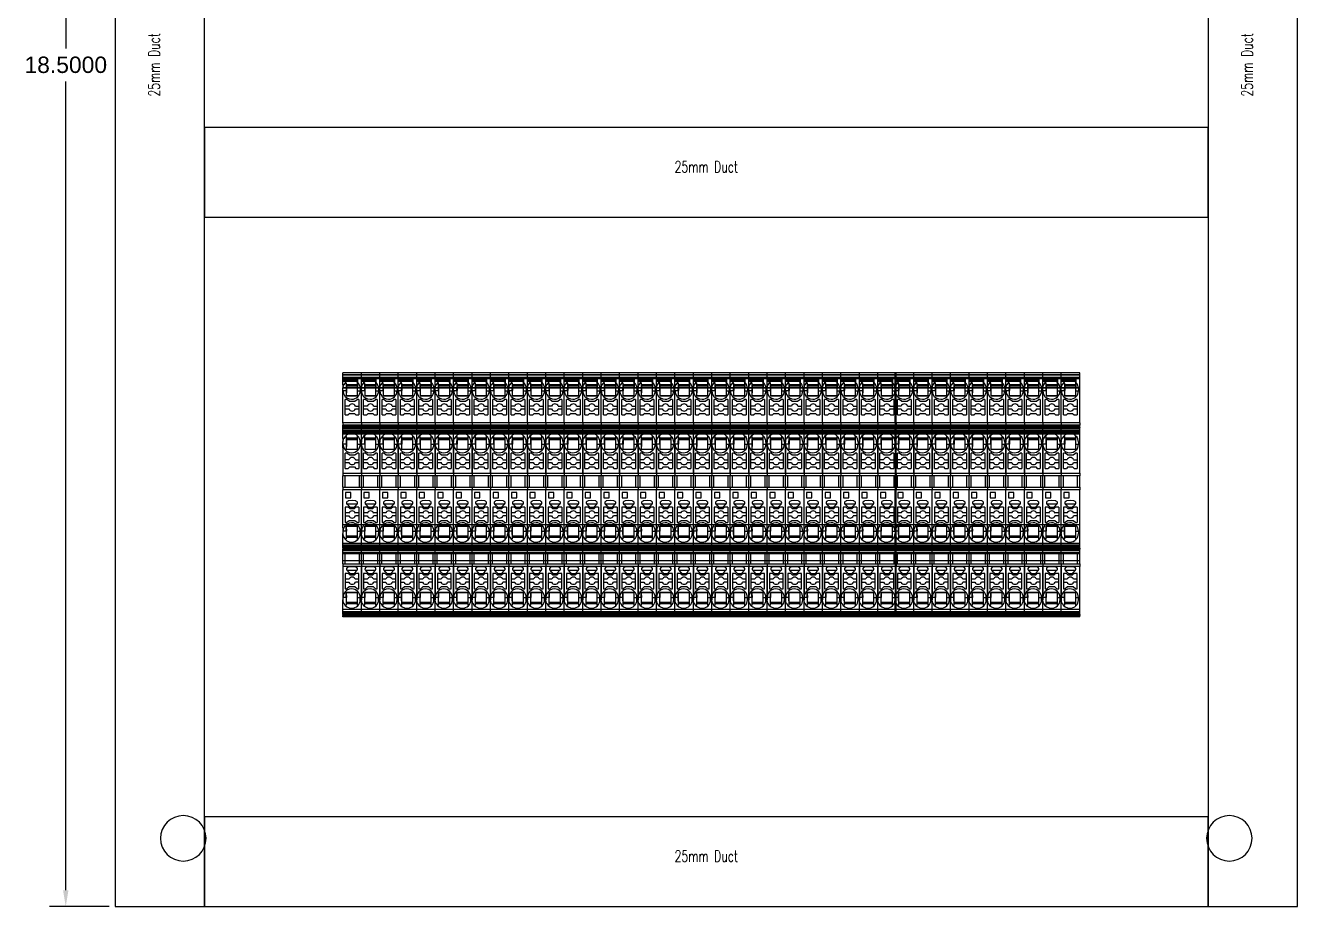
# Model space of a CAD drawing. Header units: inches. Extents: x -13.2 to 36, y -6.6 to 12.8.
# Drawn here: x -13.22 to 0.77, y -6.59 to 3.09 of the extents above; entities that cross this region are included whole.
import ezdxf
from ezdxf.enums import TextEntityAlignment as Align

# ---------------------------------------------------------------- set-up
doc = ezdxf.new("R2010")
doc.units = ezdxf.units.IN
doc.header["$MEASUREMENT"] = 0
for name, color, linetype in [('MAIN-1', 7, 'Continuous'), ('MAIN-2', 7, 'Continuous'), ('PDESC', 142, 'Continuous'), ('PSYMS', 7, 'Continuous'), ('SYMS', 7, 'Continuous')]:
    doc.layers.add(name, color=color, linetype=linetype)
doc.styles.get("Standard").update_dxf_attribs({"font": 'arial.ttf'})
doc.styles.add('WD', font='romans.shx')
doc.dimstyles.get("Standard").update_dxf_attribs({"dimtxt": 0.18, "dimasz": 0.18, "dimexe": 0.18, "dimexo": 0.0625, "dimgap": 0.09, "dimtad": 0, "dimtih": 1, "dimtoh": 1, "dimdec": 4, "dimzin": 0, "dimdsep": 46, "dimtxsty": 'Standard', "dimcen": 0.09, "dimadec": 0, "dimazin": 0, "dimtfac": 1, "dimtdec": 4, "dimtofl": 0, "dimtmove": 0, "dimatfit": 3, "dimfxl": 1, "dimtolj": 1, "dimtzin": 0, "dimarcsym": 0})

# ---------------------------------------------------------------- blocks, each defined once
blk = doc.blocks.new('*U20')
blk.add_lwpolyline([(0, 0), (11.0316, 0), (11.0316, 0.9842), (0, 0.9842)], close=True)
at = {"style": 'WD', "width": 0.7}
blk.add_attdef('DESC1', text='', height=0.125, dxfattribs=at).set_placement((5.5158, 0.4921), align=Align.CENTER)
blk = doc.blocks.new('FP_Phoenix Contact 3210567')
at = {"layer": 'MAIN-1'}
for p, q in [((-1.397, 0), (-1.397, 0.203)), ((-1.397, 0.203), (-1.38, 0.203)), ((-1.38, 0), (-1.38, 0.203)), ((-1.375, 0.203), (-1.38, 0.203)), ((-1.375, 0), (-1.375, 0.203)), ((-1.371, 0.203), (-1.375, 0.203)), ((-1.371, 0), (-1.371, 0.203)), ((-1.371, 0.203), (-1.247, 0.203)), ((-1.275, 0.175), (-1.264, 0.165)), ((-1.264, 0.165), (-1.184, 0.166)), ((-1.253, 0.043), (-1.253, 0.165)), ((-1.247, 0.203), (-1.247, 0.194)), ((-1.247, 0.203), (-1.208, 0.203)), ((-1.247, 0.194), (-1.245, 0.195)), ((-1.247, 0.165), (-1.247, 0.043)), ((-1.245, 0.195), (-1.243, 0.196)), ((-1.243, 0.196), (-1.241, 0.197)), ((-1.241, 0.197), (-1.239, 0.198)), ((-1.239, 0.198), (-1.236, 0.198)), ((-1.237, 0.043), (-1.237, 0.165)), ((-1.236, 0.198), (-1.234, 0.199)), ((-1.234, 0.199), (-1.231, 0.2)), ((-1.231, 0.2), (-1.228, 0.201)), ((-1.228, 0.201), (-1.226, 0.201)), ((-1.226, 0.201), (-1.223, 0.202)), ((-1.223, 0.202), (-1.22, 0.202)), ((-1.22, 0.202), (-1.217, 0.202)), ((-1.217, 0.202), (-1.214, 0.203)), ((-1.214, 0.203), (-1.211, 0.203)), ((-1.211, 0.203), (-1.208, 0.203)), ((-1.184, 0.203), (-1.208, 0.203)), ((-1.184, 0.166), (-1.184, 0.203)), ((-1.145, 0.203), (-1.184, 0.203)), ((-1.181, 0.203), (-1.184, 0.203)), ((-1.181, 0.166), (-1.184, 0.166)), ((-1.178, 0.203), (-1.181, 0.203)), ((-1.177, 0.166), (-1.181, 0.166)), ((-1.175, 0.202), (-1.178, 0.203)), ((-1.173, 0.166), (-1.177, 0.166)), ((-1.172, 0.202), (-1.175, 0.202)), ((-1.17, 0.166), (-1.173, 0.166)), ((-1.169, 0.202), (-1.172, 0.202)), ((-1.166, 0.166), (-1.17, 0.166)), ((-1.167, 0.201), (-1.169, 0.202)), ((-1.164, 0.201), (-1.167, 0.201)), ((-1.163, 0.166), (-1.166, 0.166)), ((-1.161, 0.2), (-1.164, 0.201)), ((-1.16, 0.166), (-1.163, 0.166)), ((-1.159, 0.199), (-1.161, 0.2)), ((-1.157, 0.167), (-1.16, 0.166)), ((-1.156, 0.198), (-1.159, 0.199)), ((-1.154, 0.167), (-1.157, 0.167)), ((-1.154, 0.198), (-1.156, 0.198)), ((-1.151, 0.197), (-1.154, 0.198)), ((-1.151, 0.167), (-1.154, 0.167)), ((-1.149, 0.196), (-1.151, 0.197)), ((-1.148, 0.167), (-1.151, 0.167)), ((-1.147, 0.195), (-1.149, 0.196)), ((-1.146, 0.167), (-1.148, 0.167)), ((-1.145, 0.194), (-1.147, 0.195)), ((-1.143, 0.167), (-1.146, 0.167)), ((-1.145, 0.203), (-1.145, 0.194)), ((-0.842, 0.203), (-1.145, 0.203)), ((-1.14, 0.167), (-1.143, 0.167)), ((-1.138, 0.167), (-1.14, 0.167)), ((-1.135, 0.167), (-1.138, 0.167)), ((-1.133, 0.167), (-1.135, 0.167)), ((-1.131, 0.167), (-1.133, 0.167)), ((-1.132, 0.043), (-1.132, 0.167)), ((-1.128, 0.167), (-1.131, 0.167)), ((-1.128, 0.164), (-1.128, 0.167)), ((-1.128, 0.161), (-1.128, 0.164)), ((-1.128, 0.159), (-1.128, 0.161)), ((-1.128, 0.156), (-1.128, 0.159)), ((-1.128, 0.153), (-1.128, 0.156)), ((-1.128, 0.15), (-1.128, 0.153)), ((-1.128, 0.146), (-1.128, 0.15)), ((-1.128, 0.143), (-1.128, 0.146)), ((-1.128, 0.14), (-1.128, 0.143)), ((-1.128, 0.136), (-1.128, 0.14)), ((-0.919, 0.179), (-1.088, 0.179)), ((-1.088, 0.179), (-1.088, 0.159)), ((-1.068, 0.136), (-1.088, 0.159)), ((-1.015, 0.179), (-1.015, 0.139)), ((-0.983, 0.139), (-0.983, 0.179)), ((-0.934, 0.129), (-0.919, 0.145)), ((-0.919, 0.145), (-0.919, 0.179)), ((-0.903, 0.141), (-0.906, 0.138)), ((-0.901, 0.143), (-0.903, 0.141)), ((-0.9, 0.144), (-0.901, 0.143)), ((-0.898, 0.146), (-0.9, 0.144)), ((-0.897, 0.147), (-0.898, 0.146)), ((-0.895, 0.149), (-0.897, 0.147)), ((-0.894, 0.15), (-0.895, 0.149)), ((-0.893, 0.151), (-0.894, 0.15)), ((-0.891, 0.152), (-0.893, 0.151)), ((-0.89, 0.154), (-0.891, 0.152)), ((-0.889, 0.155), (-0.89, 0.154)), ((-0.888, 0.156), (-0.889, 0.155)), ((-0.886, 0.157), (-0.888, 0.156)), ((-0.885, 0.159), (-0.886, 0.157)), ((-0.884, 0.159), (-0.884, 0.047)), ((-0.848, 0.103), (-0.852, 0.147)), ((-0.842, 0), (-0.842, 0.203)), ((-0.814, 0.203), (-0.842, 0.203)), ((-0.814, 0.203), (-0.814, 0)), ((-0.814, 0.203), (-0.69, 0.203)), ((-0.814, 0.18), (-0.69, 0.18)), ((-0.69, 0.203), (-0.69, 0)), ((-0.69, 0.203), (-0.669, 0.203)), ((-0.669, 0.203), (-0.669, 0)), ((-0.669, 0.203), (-0.651, 0.203)), ((-0.651, 0), (-0.651, 0.203)), ((-0.647, 0.203), (-0.651, 0.203)), ((-0.647, 0), (-0.647, 0.203)), ((-0.643, 0.203), (-0.647, 0.203)), ((-0.643, 0), (-0.643, 0.203)), ((-0.643, 0.203), (-0.519, 0.203)), ((-0.546, 0.175), (-0.536, 0.165)), ((-0.536, 0.165), (-0.456, 0.166)), ((-0.525, 0.043), (-0.525, 0.165)), ((-0.519, 0.203), (-0.519, 0.194)), ((-0.519, 0.203), (-0.48, 0.203)), ((-0.519, 0.194), (-0.517, 0.195)), ((-0.519, 0.165), (-0.519, 0.043)), ((-0.517, 0.195), (-0.515, 0.196)), ((-0.515, 0.196), (-0.513, 0.197)), ((-0.513, 0.197), (-0.51, 0.198)), ((-0.51, 0.198), (-0.508, 0.198)), ((-0.509, 0.043), (-0.509, 0.165)), ((-0.508, 0.198), (-0.505, 0.199)), ((-0.505, 0.199), (-0.503, 0.2)), ((-0.503, 0.2), (-0.5, 0.201)), ((-0.5, 0.201), (-0.497, 0.201)), ((-0.497, 0.201), (-0.494, 0.202)), ((-0.494, 0.202), (-0.492, 0.202)), ((-0.492, 0.202), (-0.489, 0.202)), ((-0.489, 0.202), (-0.486, 0.203)), ((-0.486, 0.203), (-0.483, 0.203)), ((-0.483, 0.203), (-0.48, 0.203)), ((-0.456, 0.203), (-0.48, 0.203)), ((-0.456, 0.166), (-0.456, 0.203)), ((-0.417, 0.203), (-0.456, 0.203)), ((-0.453, 0.203), (-0.456, 0.203)), ((-0.452, 0.166), (-0.456, 0.166)), ((-0.45, 0.203), (-0.453, 0.203)), ((-0.449, 0.166), (-0.452, 0.166)), ((-0.447, 0.202), (-0.45, 0.203)), ((-0.445, 0.166), (-0.449, 0.166)), ((-0.444, 0.202), (-0.447, 0.202)), ((-0.441, 0.166), (-0.445, 0.166)), ((-0.441, 0.202), (-0.444, 0.202)), ((-0.438, 0.201), (-0.441, 0.202)), ((-0.438, 0.166), (-0.441, 0.166)), ((-0.436, 0.201), (-0.438, 0.201)), ((-0.435, 0.166), (-0.438, 0.166)), ((-0.433, 0.2), (-0.436, 0.201)), ((-0.432, 0.166), (-0.435, 0.166)), ((-0.43, 0.199), (-0.433, 0.2)), ((-0.429, 0.167), (-0.432, 0.166)), ((-0.428, 0.198), (-0.43, 0.199)), ((-0.426, 0.167), (-0.429, 0.167)), ((-0.425, 0.198), (-0.428, 0.198)), ((-0.423, 0.167), (-0.426, 0.167)), ((-0.423, 0.197), (-0.425, 0.198)), ((-0.421, 0.196), (-0.423, 0.197)), ((-0.42, 0.167), (-0.423, 0.167)), ((-0.419, 0.195), (-0.421, 0.196)), ((-0.417, 0.167), (-0.42, 0.167)), ((-0.417, 0.194), (-0.419, 0.195)), ((-0.417, 0.203), (-0.417, 0.194)), ((-0.417, 0.203), (0, 0.203)), ((-0.415, 0.167), (-0.417, 0.167)), ((-0.412, 0.167), (-0.415, 0.167)), ((-0.41, 0.167), (-0.412, 0.167)), ((-0.407, 0.167), (-0.41, 0.167)), ((-0.405, 0.167), (-0.407, 0.167)), ((-0.402, 0.167), (-0.405, 0.167)), ((-0.404, 0.043), (-0.404, 0.167)), ((-0.4, 0.167), (-0.402, 0.167)), ((-0.4, 0.164), (-0.4, 0.167)), ((-0.4, 0.161), (-0.4, 0.164)), ((-0.4, 0.159), (-0.4, 0.161)), ((-0.4, 0.156), (-0.4, 0.159)), ((-0.4, 0.153), (-0.4, 0.156)), ((-0.4, 0.15), (-0.4, 0.153)), ((-0.4, 0.146), (-0.4, 0.15)), ((-0.4, 0.143), (-0.4, 0.146)), ((-0.4, 0.14), (-0.4, 0.143)), ((-0.4, 0.136), (-0.4, 0.14)), ((-0.19, 0.179), (-0.359, 0.179)), ((-0.359, 0.179), (-0.359, 0.159)), ((-0.34, 0.136), (-0.359, 0.159)), ((-0.287, 0.179), (-0.287, 0.139)), ((-0.255, 0.139), (-0.255, 0.179)), ((-0.206, 0.129), (-0.19, 0.145)), ((-0.19, 0.145), (-0.19, 0.179)), ((-0.174, 0.141), (-0.177, 0.138)), ((-0.173, 0.143), (-0.174, 0.141)), ((-0.171, 0.144), (-0.173, 0.143)), ((-0.17, 0.146), (-0.171, 0.144)), ((-0.168, 0.147), (-0.17, 0.146)), ((-0.167, 0.149), (-0.168, 0.147)), ((-0.166, 0.15), (-0.167, 0.149)), ((-0.164, 0.151), (-0.166, 0.15)), ((-0.163, 0.152), (-0.164, 0.151)), ((-0.162, 0.154), (-0.163, 0.152)), ((-0.161, 0.155), (-0.162, 0.154)), ((-0.159, 0.156), (-0.161, 0.155)), ((-0.158, 0.157), (-0.159, 0.156)), ((-0.157, 0.159), (-0.158, 0.157)), ((-0.156, 0.159), (-0.156, 0.047)), ((-0.119, 0.103), (-0.123, 0.147)), ((-0.031, 0.175), (-0.09, 0.175)), ((-0.09, 0.175), (-0.09, 0.116)), ((-0.031, 0.116), (-0.031, 0.175)), ((0, 0), (0, 0.203)), ((0.028, 0.203), (0, 0.203)), ((0.028, 0.203), (0.028, 0)), ((0.028, 0.203), (0.152, 0.203)), ((0.028, 0.18), (0.152, 0.18)), ((0.152, 0), (0.152, 0.203)), ((0.181, 0.203), (0.152, 0.203)), ((0.181, 0.203), (0.181, 0)), ((0.461, 0.203), (0.181, 0.203)), ((0.235, 0.179), (0.404, 0.179)), ((0.235, 0.179), (0.235, 0.145)), ((0.251, 0.129), (0.235, 0.145)), ((0.3, 0.179), (0.3, 0.139)), ((0.331, 0.139), (0.331, 0.179)), ((0.385, 0.136), (0.404, 0.159)), ((0.404, 0.159), (0.404, 0.179)), ((0.447, 0.167), (0.445, 0.167)), ((0.445, 0.167), (0.445, 0.164)), ((0.445, 0.164), (0.445, 0.161)), ((0.445, 0.161), (0.445, 0.159)), ((0.445, 0.159), (0.445, 0.156)), ((0.445, 0.156), (0.445, 0.153)), ((0.445, 0.153), (0.445, 0.15)), ((0.445, 0.15), (0.445, 0.146)), ((0.445, 0.146), (0.445, 0.143)), ((0.445, 0.143), (0.445, 0.14)), ((0.445, 0.14), (0.445, 0.136)), ((0.449, 0.167), (0.447, 0.167)), ((0.448, 0.167), (0.448, 0.043)), ((0.452, 0.167), (0.449, 0.167)), ((0.454, 0.167), (0.452, 0.167)), ((0.457, 0.167), (0.454, 0.167)), ((0.46, 0.167), (0.457, 0.167)), ((0.462, 0.167), (0.46, 0.167)), ((0.461, 0.194), (0.461, 0.203)), ((0.461, 0.203), (0.501, 0.203)), ((0.463, 0.195), (0.461, 0.194)), ((0.465, 0.167), (0.462, 0.167)), ((0.466, 0.196), (0.463, 0.195)), ((0.468, 0.167), (0.465, 0.167)), ((0.468, 0.197), (0.466, 0.196)), ((0.47, 0.198), (0.468, 0.197)), ((0.471, 0.167), (0.468, 0.167)), ((0.472, 0.198), (0.47, 0.198)), ((0.473, 0.167), (0.471, 0.167)), ((0.475, 0.199), (0.472, 0.198)), ((0.476, 0.166), (0.473, 0.167)), ((0.478, 0.2), (0.475, 0.199)), ((0.48, 0.166), (0.476, 0.166)), ((0.48, 0.201), (0.478, 0.2)), ((0.483, 0.201), (0.48, 0.201)), ((0.483, 0.166), (0.48, 0.166)), ((0.486, 0.202), (0.483, 0.201)), ((0.486, 0.166), (0.483, 0.166)), ((0.489, 0.202), (0.486, 0.202)), ((0.49, 0.166), (0.486, 0.166)), ((0.492, 0.202), (0.489, 0.202)), ((0.493, 0.166), (0.49, 0.166)), ((0.495, 0.203), (0.492, 0.202)), ((0.497, 0.166), (0.493, 0.166)), ((0.498, 0.203), (0.495, 0.203)), ((0.501, 0.166), (0.497, 0.166)), ((0.501, 0.203), (0.498, 0.203)), ((0.501, 0.203), (0.524, 0.203)), ((0.501, 0.166), (0.501, 0.203)), ((0.501, 0.166), (0.581, 0.165)), ((0.564, 0.203), (0.524, 0.203)), ((0.524, 0.203), (0.528, 0.203)), ((0.528, 0.203), (0.531, 0.203)), ((0.531, 0.203), (0.534, 0.202)), ((0.534, 0.202), (0.537, 0.202)), ((0.537, 0.202), (0.54, 0.201)), ((0.54, 0.201), (0.543, 0.201)), ((0.543, 0.201), (0.546, 0.2)), ((0.546, 0.2), (0.549, 0.199)), ((0.549, 0.199), (0.552, 0.199)), ((0.552, 0.199), (0.554, 0.198)), ((0.554, 0.198), (0.557, 0.197)), ((0.554, 0.165), (0.554, 0.043)), ((0.557, 0.197), (0.559, 0.196)), ((0.559, 0.196), (0.562, 0.195)), ((0.562, 0.195), (0.564, 0.194)), ((0.564, 0.194), (0.564, 0.203)), ((0.564, 0.203), (0.684, 0.203)), ((0.564, 0.043), (0.564, 0.165)), ((0.57, 0.165), (0.57, 0.043)), ((0.581, 0.165), (0.591, 0.175)), ((0.684, 0), (0.684, 0.203)), ((0.689, 0.203), (0.684, 0.203)), ((0.689, 0), (0.689, 0.203)), ((0.689, 0.203), (0.71, 0.203)), ((0.71, 0), (0.71, 0.203)), ((0.735, 0.203), (0.71, 0.203)), ((0.735, 0), (0.735, 0.203)), ((0.735, 0.203), (1.05, 0.203)), ((0.824, 0.179), (0.993, 0.179)), ((0.824, 0.179), (0.824, 0.145)), ((0.839, 0.129), (0.824, 0.145)), ((0.888, 0.179), (0.888, 0.139)), ((0.92, 0.139), (0.92, 0.179)), ((0.973, 0.136), (0.993, 0.159)), ((0.993, 0.159), (0.993, 0.179)), ((1.036, 0.167), (1.033, 0.167)), ((1.033, 0.167), (1.033, 0.164)), ((1.033, 0.164), (1.033, 0.161)), ((1.033, 0.161), (1.033, 0.159)), ((1.033, 0.159), (1.033, 0.156)), ((1.033, 0.156), (1.033, 0.153)), ((1.033, 0.153), (1.033, 0.15)), ((1.033, 0.15), (1.033, 0.146)), ((1.033, 0.146), (1.033, 0.143)), ((1.033, 0.143), (1.033, 0.14)), ((1.033, 0.14), (1.033, 0.136)), ((1.038, 0.167), (1.036, 0.167)), ((1.037, 0.167), (1.037, 0.043)), ((1.04, 0.167), (1.038, 0.167)), ((1.043, 0.167), (1.04, 0.167)), ((1.045, 0.167), (1.043, 0.167)), ((1.048, 0.167), (1.045, 0.167)), ((1.051, 0.167), (1.048, 0.167)), ((1.05, 0.194), (1.05, 0.203)), ((1.05, 0.203), (1.089, 0.203)), ((1.052, 0.195), (1.05, 0.194)), ((1.053, 0.167), (1.051, 0.167)), ((1.054, 0.196), (1.052, 0.195)), ((1.056, 0.167), (1.053, 0.167)), ((1.056, 0.197), (1.054, 0.196)), ((1.059, 0.198), (1.056, 0.197)), ((1.059, 0.167), (1.056, 0.167)), ((1.061, 0.198), (1.059, 0.198)), ((1.062, 0.167), (1.059, 0.167)), ((1.064, 0.199), (1.061, 0.198)), ((1.065, 0.166), (1.062, 0.167)), ((1.066, 0.2), (1.064, 0.199)), ((1.068, 0.166), (1.065, 0.166)), ((1.069, 0.201), (1.066, 0.2)), ((1.071, 0.166), (1.068, 0.166)), ((1.072, 0.201), (1.069, 0.201)), ((1.075, 0.166), (1.071, 0.166)), ((1.074, 0.202), (1.072, 0.201)), ((1.077, 0.202), (1.074, 0.202)), ((1.078, 0.166), (1.075, 0.166)), ((1.08, 0.202), (1.077, 0.202)), ((1.082, 0.166), (1.078, 0.166)), ((1.083, 0.203), (1.08, 0.202)), ((1.086, 0.166), (1.082, 0.166)), ((1.086, 0.203), (1.083, 0.203)), ((1.089, 0.203), (1.086, 0.203)), ((1.089, 0.166), (1.086, 0.166)), ((1.089, 0.203), (1.113, 0.203)), ((1.089, 0.166), (1.089, 0.203)), ((1.089, 0.166), (1.169, 0.165)), ((1.152, 0.203), (1.113, 0.203)), ((1.113, 0.203), (1.116, 0.203)), ((1.116, 0.203), (1.119, 0.203)), ((1.119, 0.203), (1.122, 0.202)), ((1.122, 0.202), (1.125, 0.202)), ((1.125, 0.202), (1.128, 0.202)), ((1.128, 0.202), (1.131, 0.201)), ((1.131, 0.201), (1.133, 0.201)), ((1.133, 0.201), (1.136, 0.2)), ((1.136, 0.2), (1.139, 0.199)), ((1.139, 0.199), (1.141, 0.198)), ((1.141, 0.198), (1.144, 0.198)), ((1.142, 0.165), (1.142, 0.043)), ((1.144, 0.198), (1.146, 0.197)), ((1.146, 0.197), (1.148, 0.196)), ((1.148, 0.196), (1.15, 0.195)), ((1.15, 0.195), (1.152, 0.194)), ((1.152, 0.194), (1.152, 0.203)), ((1.152, 0.203), (1.286, 0.203)), ((1.152, 0.043), (1.152, 0.165)), ((1.158, 0.165), (1.158, 0.043)), ((1.169, 0.165), (1.18, 0.175)), ((1.286, 0), (1.286, 0.203)), ((-1.397, 0), (-1.38, 0)), ((-1.375, 0), (-1.38, 0)), ((-1.371, 0), (-1.375, 0)), ((-1.371, 0), (-0.842, 0)), ((-1.273, 0.043), (-1.275, 0.041)), ((-1.273, 0.043), (-1.184, 0.043)), ((-1.208, 0.014), (-1.184, 0.014)), ((-1.184, 0.043), (-1.184, 0.014)), ((-1.184, 0.043), (-1.181, 0.043)), ((-1.181, 0.043), (-1.177, 0.043)), ((-1.177, 0.043), (-1.174, 0.043)), ((-1.174, 0.043), (-1.17, 0.043)), ((-1.17, 0.043), (-1.167, 0.043)), ((-1.167, 0.043), (-1.163, 0.043)), ((-1.163, 0.043), (-1.16, 0.043)), ((-1.16, 0.043), (-1.157, 0.043)), ((-1.157, 0.043), (-1.154, 0.043)), ((-1.154, 0.043), (-1.151, 0.043)), ((-1.151, 0.043), (-1.149, 0.043)), ((-1.149, 0.043), (-1.146, 0.043)), ((-1.146, 0.043), (-1.143, 0.043)), ((-1.143, 0.043), (-1.141, 0.043)), ((-1.141, 0.043), (-1.138, 0.043)), ((-1.138, 0.043), (-1.135, 0.043)), ((-1.135, 0.043), (-1.133, 0.043)), ((-1.133, 0.043), (-1.13, 0.043)), ((-1.13, 0.043), (-1.128, 0.043)), ((-1.129, 0.113), (-1.129, 0.117)), ((-1.129, 0.108), (-1.129, 0.113)), ((-1.129, 0.104), (-1.129, 0.108)), ((-1.129, 0.099), (-1.129, 0.104)), ((-1.128, 0.133), (-1.128, 0.136)), ((-1.128, 0.129), (-1.128, 0.133)), ((-1.128, 0.125), (-1.128, 0.129)), ((-1.128, 0.121), (-1.128, 0.125)), ((-1.129, 0.117), (-1.128, 0.121)), ((-1.128, 0.094), (-1.129, 0.099)), ((-1.128, 0.09), (-1.128, 0.094)), ((-1.128, 0.086), (-1.128, 0.09)), ((-1.128, 0.082), (-1.128, 0.086)), ((-1.128, 0.078), (-1.128, 0.082)), ((-1.128, 0.075), (-1.128, 0.078)), ((-1.128, 0.071), (-1.128, 0.075)), ((-1.128, 0.068), (-1.128, 0.071)), ((-1.128, 0.065), (-1.128, 0.068)), ((-1.128, 0.061), (-1.128, 0.065)), ((-1.128, 0.058), (-1.128, 0.061)), ((-1.128, 0.055), (-1.128, 0.058)), ((-1.128, 0.052), (-1.128, 0.055)), ((-1.128, 0.049), (-1.128, 0.052)), ((-1.128, 0.046), (-1.128, 0.049)), ((-1.128, 0.043), (-1.128, 0.046)), ((-1.088, 0.048), (-1.068, 0.071)), ((-1.088, 0.048), (-1.088, 0.028)), ((-1.088, 0.028), (-0.919, 0.028)), ((-1.068, 0.071), (-1.068, 0.136)), ((-1.015, 0.028), (-1.015, 0.067)), ((-0.983, 0.028), (-0.983, 0.067)), ((-0.934, 0.129), (-0.934, 0.078)), ((-0.919, 0.062), (-0.934, 0.078)), ((-0.919, 0.125), (-0.922, 0.121)), ((-0.922, 0.116), (-0.922, 0.121)), ((-0.922, 0.111), (-0.922, 0.116)), ((-0.922, 0.106), (-0.922, 0.111)), ((-0.922, 0.101), (-0.922, 0.106)), ((-0.922, 0.096), (-0.922, 0.101)), ((-0.922, 0.09), (-0.922, 0.096)), ((-0.922, 0.085), (-0.922, 0.09)), ((-0.922, 0.085), (-0.885, 0.048)), ((-0.916, 0.128), (-0.919, 0.125)), ((-0.919, 0.028), (-0.919, 0.062)), ((-0.912, 0.131), (-0.916, 0.128)), ((-0.909, 0.135), (-0.912, 0.131)), ((-0.906, 0.138), (-0.909, 0.135)), ((-0.852, 0.06), (-0.848, 0.103)), ((-0.814, 0), (-0.842, 0)), ((-0.814, 0.023), (-0.69, 0.023)), ((-0.814, 0), (-0.69, 0)), ((-0.69, 0), (-0.669, 0)), ((-0.669, 0), (-0.651, 0)), ((-0.647, 0), (-0.651, 0)), ((-0.643, 0), (-0.647, 0)), ((-0.643, 0), (0, 0)), ((-0.545, 0.043), (-0.546, 0.041)), ((-0.545, 0.043), (-0.456, 0.043)), ((-0.456, 0.014), (-0.48, 0.014)), ((-0.456, 0.043), (-0.456, 0.014)), ((-0.456, 0.043), (-0.452, 0.043)), ((-0.452, 0.043), (-0.449, 0.043)), ((-0.449, 0.043), (-0.445, 0.043)), ((-0.445, 0.043), (-0.442, 0.043)), ((-0.442, 0.043), (-0.438, 0.043)), ((-0.438, 0.043), (-0.435, 0.043)), ((-0.435, 0.043), (-0.432, 0.043)), ((-0.432, 0.043), (-0.429, 0.043)), ((-0.429, 0.043), (-0.426, 0.043)), ((-0.426, 0.043), (-0.423, 0.043)), ((-0.423, 0.043), (-0.42, 0.043)), ((-0.42, 0.043), (-0.418, 0.043)), ((-0.418, 0.043), (-0.415, 0.043)), ((-0.415, 0.043), (-0.412, 0.043)), ((-0.412, 0.043), (-0.41, 0.043)), ((-0.41, 0.043), (-0.407, 0.043)), ((-0.407, 0.043), (-0.405, 0.043)), ((-0.405, 0.043), (-0.402, 0.043)), ((-0.402, 0.043), (-0.4, 0.043)), ((-0.4, 0.133), (-0.4, 0.136)), ((-0.4, 0.129), (-0.4, 0.133)), ((-0.4, 0.125), (-0.4, 0.129)), ((-0.4, 0.121), (-0.4, 0.125)), ((-0.4, 0.117), (-0.4, 0.121)), ((-0.4, 0.113), (-0.4, 0.117)), ((-0.4, 0.108), (-0.4, 0.113)), ((-0.4, 0.104), (-0.4, 0.108)), ((-0.4, 0.099), (-0.4, 0.104)), ((-0.4, 0.094), (-0.4, 0.099)), ((-0.4, 0.09), (-0.4, 0.094)), ((-0.4, 0.086), (-0.4, 0.09)), ((-0.4, 0.082), (-0.4, 0.086)), ((-0.4, 0.078), (-0.4, 0.082)), ((-0.4, 0.075), (-0.4, 0.078)), ((-0.4, 0.071), (-0.4, 0.075)), ((-0.4, 0.068), (-0.4, 0.071)), ((-0.4, 0.065), (-0.4, 0.068)), ((-0.4, 0.061), (-0.4, 0.065)), ((-0.4, 0.058), (-0.4, 0.061)), ((-0.4, 0.055), (-0.4, 0.058)), ((-0.4, 0.052), (-0.4, 0.055)), ((-0.4, 0.049), (-0.4, 0.052)), ((-0.4, 0.046), (-0.4, 0.049)), ((-0.4, 0.043), (-0.4, 0.046)), ((-0.359, 0.048), (-0.34, 0.071)), ((-0.359, 0.048), (-0.359, 0.028)), ((-0.19, 0.028), (-0.359, 0.028)), ((-0.34, 0.071), (-0.34, 0.136)), ((-0.287, 0.028), (-0.287, 0.067)), ((-0.255, 0.028), (-0.255, 0.067)), ((-0.206, 0.129), (-0.206, 0.078)), ((-0.19, 0.062), (-0.206, 0.078)), ((-0.191, 0.125), (-0.194, 0.121)), ((-0.194, 0.116), (-0.194, 0.121)), ((-0.194, 0.111), (-0.194, 0.116)), ((-0.194, 0.106), (-0.194, 0.111)), ((-0.194, 0.101), (-0.194, 0.106)), ((-0.194, 0.096), (-0.194, 0.101)), ((-0.194, 0.09), (-0.194, 0.096)), ((-0.194, 0.085), (-0.194, 0.09)), ((-0.194, 0.085), (-0.157, 0.048)), ((-0.187, 0.128), (-0.191, 0.125)), ((-0.19, 0.028), (-0.19, 0.062)), ((-0.184, 0.131), (-0.187, 0.128)), ((-0.181, 0.135), (-0.184, 0.131)), ((-0.177, 0.138), (-0.181, 0.135)), ((-0.123, 0.06), (-0.119, 0.103)), ((-0.09, 0.116), (-0.031, 0.116)), ((0.028, 0), (0, 0)), ((0.028, 0.023), (0.152, 0.023)), ((0.028, 0), (0.152, 0)), ((0.181, 0), (0.152, 0)), ((0.251, 0.078), (0.235, 0.062)), ((0.235, 0.062), (0.235, 0.028)), ((0.404, 0.028), (0.235, 0.028)), ((0.251, 0.129), (0.251, 0.078)), ((0.3, 0.067), (0.3, 0.028)), ((0.331, 0.067), (0.331, 0.028)), ((0.385, 0.136), (0.385, 0.071)), ((0.385, 0.071), (0.404, 0.048)), ((0.404, 0.028), (0.404, 0.048)), ((0.445, 0.046), (0.444, 0.043)), ((0.444, 0.043), (0.447, 0.043)), ((0.445, 0.136), (0.445, 0.133)), ((0.445, 0.133), (0.445, 0.129)), ((0.445, 0.129), (0.445, 0.125)), ((0.445, 0.125), (0.445, 0.121)), ((0.445, 0.121), (0.445, 0.117)), ((0.445, 0.117), (0.445, 0.113)), ((0.445, 0.113), (0.445, 0.108)), ((0.445, 0.108), (0.445, 0.104)), ((0.445, 0.104), (0.445, 0.099)), ((0.445, 0.099), (0.445, 0.094)), ((0.445, 0.094), (0.445, 0.09)), ((0.445, 0.09), (0.445, 0.086)), ((0.445, 0.086), (0.445, 0.082)), ((0.445, 0.082), (0.445, 0.078)), ((0.445, 0.078), (0.445, 0.075)), ((0.445, 0.075), (0.445, 0.071)), ((0.445, 0.071), (0.445, 0.068)), ((0.445, 0.068), (0.445, 0.065)), ((0.445, 0.065), (0.445, 0.061)), ((0.445, 0.061), (0.445, 0.058)), ((0.445, 0.058), (0.445, 0.055)), ((0.445, 0.055), (0.445, 0.052)), ((0.445, 0.052), (0.445, 0.049)), ((0.445, 0.049), (0.445, 0.046)), ((0.447, 0.043), (0.449, 0.043)), ((0.449, 0.043), (0.452, 0.043)), ((0.452, 0.043), (0.454, 0.043)), ((0.454, 0.043), (0.457, 0.043)), ((0.457, 0.043), (0.46, 0.043)), ((0.46, 0.043), (0.462, 0.043)), ((0.462, 0.043), (0.465, 0.043)), ((0.465, 0.043), (0.468, 0.043)), ((0.468, 0.043), (0.471, 0.043)), ((0.471, 0.043), (0.474, 0.043)), ((0.474, 0.043), (0.477, 0.043)), ((0.477, 0.043), (0.48, 0.043)), ((0.48, 0.043), (0.483, 0.043)), ((0.483, 0.043), (0.487, 0.043)), ((0.487, 0.043), (0.49, 0.043)), ((0.49, 0.043), (0.494, 0.043)), ((0.494, 0.043), (0.497, 0.043)), ((0.497, 0.043), (0.501, 0.043)), ((0.501, 0.043), (0.501, 0.014)), ((0.501, 0.043), (0.589, 0.043)), ((0.524, 0.014), (0.501, 0.014)), ((0.591, 0.041), (0.589, 0.043)), ((0.689, 0), (0.71, 0)), ((0.735, 0), (0.71, 0)), ((0.735, 0), (1.286, 0)), ((0.839, 0.078), (0.824, 0.062)), ((0.824, 0.062), (0.824, 0.028)), ((0.993, 0.028), (0.824, 0.028)), ((0.839, 0.129), (0.839, 0.078)), ((0.888, 0.067), (0.888, 0.028)), ((0.92, 0.067), (0.92, 0.028)), ((0.973, 0.136), (0.973, 0.071)), ((0.973, 0.071), (0.993, 0.048)), ((0.993, 0.028), (0.993, 0.048)), ((1.033, 0.136), (1.033, 0.133)), ((1.033, 0.133), (1.033, 0.129)), ((1.033, 0.129), (1.033, 0.125)), ((1.033, 0.125), (1.033, 0.121)), ((1.033, 0.121), (1.033, 0.117)), ((1.033, 0.104), (1.033, 0.099)), ((1.033, 0.099), (1.033, 0.094)), ((1.033, 0.094), (1.033, 0.09)), ((1.033, 0.09), (1.033, 0.086)), ((1.033, 0.086), (1.033, 0.082)), ((1.033, 0.082), (1.033, 0.078)), ((1.033, 0.078), (1.033, 0.075)), ((1.033, 0.075), (1.033, 0.071)), ((1.033, 0.071), (1.033, 0.068)), ((1.033, 0.068), (1.033, 0.065)), ((1.033, 0.065), (1.033, 0.061)), ((1.033, 0.061), (1.033, 0.058)), ((1.033, 0.058), (1.033, 0.055)), ((1.033, 0.055), (1.033, 0.052)), ((1.033, 0.052), (1.033, 0.049)), ((1.033, 0.049), (1.033, 0.046)), ((1.033, 0.046), (1.033, 0.043)), ((1.033, 0.043), (1.035, 0.043)), ((1.033, 0.117), (1.033, 0.113)), ((1.033, 0.113), (1.033, 0.108)), ((1.033, 0.108), (1.033, 0.104)), ((1.035, 0.043), (1.038, 0.043)), ((1.038, 0.043), (1.04, 0.043)), ((1.04, 0.043), (1.043, 0.043)), ((1.043, 0.043), (1.046, 0.043)), ((1.046, 0.043), (1.048, 0.043)), ((1.048, 0.043), (1.051, 0.043)), ((1.051, 0.043), (1.054, 0.043)), ((1.054, 0.043), (1.056, 0.043)), ((1.056, 0.043), (1.059, 0.043)), ((1.059, 0.043), (1.062, 0.043)), ((1.062, 0.043), (1.065, 0.043)), ((1.065, 0.043), (1.068, 0.043)), ((1.068, 0.043), (1.072, 0.043)), ((1.072, 0.043), (1.075, 0.043)), ((1.075, 0.043), (1.079, 0.043)), ((1.079, 0.043), (1.082, 0.043)), ((1.082, 0.043), (1.086, 0.043)), ((1.086, 0.043), (1.089, 0.043)), ((1.089, 0.043), (1.178, 0.043)), ((1.089, 0.043), (1.089, 0.014)), ((1.113, 0.014), (1.089, 0.014)), ((1.18, 0.041), (1.178, 0.043)), ((0.181, 0), (0.684, 0)), ((0.689, 0), (0.684, 0))]:
    blk.add_line(p, q, dxfattribs=at)
for centre, radius, start, end in [((-1.208, 0.108), 0.0945, 114.6244, 180), ((-1.184, 0.108), 0.0945, 0, 65.3756), ((-0.871, 0.145), 0.0197, 5.4404, 135), ((-0.48, 0.108), 0.0945, 114.6244, 180), ((-0.456, 0.108), 0.0945, 0, 65.3756), ((-0.143, 0.145), 0.0197, 5.4404, 135), ((0.501, 0.108), 0.0945, 114.6244, 180), ((0.524, 0.108), 0.0945, 0, 65.3756), ((1.089, 0.108), 0.0945, 114.6244, 180), ((1.113, 0.108), 0.0945, 0, 65.3756), ((-1.208, 0.108), 0.0945, 180, 270), ((-1.184, 0.108), 0.0945, 270, 0), ((-0.999, 0.103), 0.0394, 113.5782, 180), ((-0.999, 0.103), 0.0394, 180, 246.4218), ((-0.999, 0.103), 0.0394, 0, 66.4218), ((-0.999, 0.103), 0.0394, 293.5782, 0), ((-0.871, 0.062), 0.0197, 225, 354.5596), ((-0.48, 0.108), 0.0945, 180, 270), ((-0.456, 0.108), 0.0945, 270, 0), ((-0.271, 0.103), 0.0394, 113.5782, 180), ((-0.271, 0.103), 0.0394, 180, 246.4218), ((-0.271, 0.103), 0.0394, 0, 66.4218), ((-0.271, 0.103), 0.0394, 293.5782, 0), ((-0.143, 0.062), 0.0197, 225, 354.5596), ((0.316, 0.103), 0.0394, 113.5782, 180), ((0.316, 0.103), 0.0394, 180, 246.4218), ((0.316, 0.103), 0.0394, 0, 66.4218), ((0.316, 0.103), 0.0394, 293.5782, 0), ((0.501, 0.108), 0.0945, 180, 270), ((0.524, 0.108), 0.0945, 270, 0), ((0.904, 0.103), 0.0394, 113.5782, 180), ((0.904, 0.103), 0.0394, 180, 246.4218), ((0.904, 0.103), 0.0394, 0, 66.4218), ((0.904, 0.103), 0.0394, 293.5782, 0), ((1.089, 0.108), 0.0945, 180, 270), ((1.113, 0.108), 0.0945, 270, 0)]:
    blk.add_arc(centre, radius, start, end, dxfattribs=at)
at = {"layer": 'MAIN-2'}
for p, q in [((-1.397, 0.203), (-1.397, 0.203)), ((-1.397, 0.203), (-1.397, 0.203)), ((-1.381, 0.203), (-1.381, 0)), ((-1.356, 0), (-1.356, 0.203)), ((-1.355, 0.203), (-1.355, 0)), ((-1.348, 0.203), (-1.348, 0)), ((-1.339, 0.203), (-1.339, 0)), ((-1.313, 0.203), (-1.313, 0)), ((-1.264, 0.165), (-1.253, 0.165)), ((-1.253, 0.165), (-1.253, 0.165)), ((-1.247, 0.165), (-1.253, 0.165)), ((-1.253, 0.165), (-1.253, 0.165)), ((-1.247, 0.203), (-1.247, 0.203)), ((-1.247, 0.194), (-1.247, 0.194)), ((-1.247, 0.165), (-1.247, 0.165)), ((-1.237, 0.165), (-1.247, 0.165)), ((-1.247, 0.165), (-1.247, 0.165)), ((-1.237, 0.165), (-1.132, 0.167)), ((-1.237, 0.165), (-1.237, 0.165)), ((-1.237, 0.165), (-1.237, 0.165)), ((-1.145, 0.203), (-1.145, 0.203)), ((-1.145, 0.194), (-1.145, 0.194)), ((-1.132, 0.167), (-1.132, 0.167)), ((-1.132, 0.167), (-1.128, 0.167)), ((-1.088, 0.179), (-1.088, 0.179)), ((-1.088, 0.159), (-1.088, 0.159)), ((-1.015, 0.179), (-1.015, 0.179)), ((-0.983, 0.179), (-0.983, 0.179)), ((-0.919, 0.179), (-0.919, 0.179)), ((-0.919, 0.145), (-0.919, 0.145)), ((-0.903, 0.141), (-0.903, 0.141)), ((-0.903, 0.141), (-0.903, 0.141)), ((-0.903, 0.141), (-0.903, 0.141)), ((-0.903, 0.141), (-0.903, 0.141)), ((-0.903, 0.141), (-0.903, 0.141)), ((-0.903, 0.141), (-0.903, 0.141)), ((-0.894, 0.15), (-0.894, 0.15)), ((-0.885, 0.159), (-0.885, 0.159)), ((-0.852, 0.147), (-0.852, 0.147)), ((-0.814, 0.203), (-0.814, 0.203)), ((-0.814, 0.18), (-0.814, 0.18)), ((-0.781, 0), (-0.781, 0.203)), ((-0.702, 0.203), (-0.702, 0)), ((-0.69, 0.203), (-0.69, 0.203)), ((-0.69, 0.18), (-0.69, 0.18)), ((-0.688, 0.203), (-0.688, 0.203)), ((-0.688, 0.203), (-0.688, 0)), ((-0.669, 0.203), (-0.669, 0.203)), ((-0.653, 0.203), (-0.653, 0)), ((-0.637, 0.203), (-0.637, 0)), ((-0.637, 0.203), (-0.637, 0.203)), ((-0.628, 0), (-0.628, 0.203)), ((-0.627, 0.203), (-0.627, 0)), ((-0.611, 0.203), (-0.611, 0)), ((-0.598, 0), (-0.598, 0.203)), ((-0.585, 0.203), (-0.585, 0)), ((-0.536, 0.165), (-0.525, 0.165)), ((-0.525, 0.165), (-0.525, 0.165)), ((-0.519, 0.165), (-0.525, 0.165)), ((-0.525, 0.165), (-0.525, 0.165)), ((-0.519, 0.203), (-0.519, 0.203)), ((-0.519, 0.194), (-0.519, 0.194)), ((-0.509, 0.165), (-0.519, 0.165)), ((-0.519, 0.165), (-0.519, 0.165)), ((-0.519, 0.165), (-0.519, 0.165)), ((-0.509, 0.165), (-0.404, 0.167)), ((-0.509, 0.165), (-0.509, 0.165)), ((-0.509, 0.165), (-0.509, 0.165)), ((-0.417, 0.203), (-0.417, 0.203)), ((-0.417, 0.194), (-0.417, 0.194)), ((-0.404, 0.167), (-0.404, 0.167)), ((-0.404, 0.167), (-0.4, 0.167)), ((-0.385, 0), (-0.385, 0.203)), ((-0.385, 0.203), (-0.385, 0.203)), ((-0.359, 0.179), (-0.359, 0.179)), ((-0.359, 0.159), (-0.359, 0.159)), ((-0.287, 0.179), (-0.287, 0.179)), ((-0.255, 0.179), (-0.255, 0.179)), ((-0.19, 0.179), (-0.19, 0.179)), ((-0.19, 0.145), (-0.19, 0.145)), ((-0.174, 0.141), (-0.174, 0.141)), ((-0.174, 0.141), (-0.174, 0.141)), ((-0.174, 0.141), (-0.174, 0.141)), ((-0.174, 0.141), (-0.174, 0.141)), ((-0.174, 0.141), (-0.174, 0.141)), ((-0.174, 0.141), (-0.174, 0.141)), ((-0.166, 0.15), (-0.166, 0.15)), ((-0.157, 0.159), (-0.157, 0.159)), ((-0.123, 0.147), (-0.123, 0.147)), ((-0.09, 0.175), (-0.09, 0.175)), ((-0.031, 0.175), (-0.031, 0.175)), ((0.028, 0.203), (0.028, 0.203)), ((0.028, 0.18), (0.028, 0.18)), ((0.152, 0.203), (0.152, 0.203)), ((0.152, 0.18), (0.152, 0.18)), ((0.235, 0.179), (0.235, 0.179)), ((0.235, 0.145), (0.235, 0.145)), ((0.3, 0.179), (0.3, 0.179)), ((0.331, 0.179), (0.331, 0.179)), ((0.404, 0.179), (0.404, 0.179)), ((0.404, 0.159), (0.404, 0.159)), ((0.448, 0.167), (0.445, 0.167)), ((0.554, 0.165), (0.448, 0.167)), ((0.448, 0.167), (0.448, 0.167)), ((0.461, 0.203), (0.461, 0.203)), ((0.461, 0.194), (0.461, 0.194)), ((0.554, 0.165), (0.554, 0.165)), ((0.564, 0.165), (0.554, 0.165)), ((0.554, 0.165), (0.554, 0.165)), ((0.564, 0.203), (0.564, 0.203)), ((0.564, 0.194), (0.564, 0.194)), ((0.564, 0.165), (0.564, 0.165)), ((0.57, 0.165), (0.564, 0.165)), ((0.564, 0.165), (0.564, 0.165)), ((0.57, 0.165), (0.57, 0.165)), ((0.57, 0.165), (0.57, 0.165)), ((0.57, 0.165), (0.581, 0.165)), ((0.614, 0), (0.614, 0.203)), ((0.616, 0.203), (0.616, 0)), ((0.627, 0.203), (0.627, 0)), ((0.638, 0), (0.638, 0.203)), ((0.642, 0), (0.642, 0.203)), ((0.642, 0.203), (0.642, 0.203)), ((0.652, 0.203), (0.652, 0)), ((0.669, 0.203), (0.669, 0)), ((0.67, 0.203), (0.67, 0)), ((0.671, 0), (0.671, 0.203)), ((0.678, 0.203), (0.678, 0)), ((0.678, 0.203), (0.678, 0.203)), ((0.696, 0), (0.696, 0.203)), ((0.712, 0.203), (0.712, 0)), ((0.735, 0.203), (0.735, 0.203)), ((0.824, 0.179), (0.824, 0.179)), ((0.824, 0.145), (0.824, 0.145)), ((0.888, 0.179), (0.888, 0.179)), ((0.92, 0.179), (0.92, 0.179)), ((0.993, 0.179), (0.993, 0.179)), ((0.993, 0.159), (0.993, 0.159)), ((1.037, 0.167), (1.033, 0.167)), ((1.142, 0.165), (1.037, 0.167)), ((1.037, 0.167), (1.037, 0.167)), ((1.05, 0.203), (1.05, 0.203)), ((1.05, 0.194), (1.05, 0.194)), ((1.121, 0.203), (1.121, 0)), ((1.121, 0.203), (1.121, 0.203)), ((1.125, 0.203), (1.125, 0)), ((1.142, 0.165), (1.142, 0.165)), ((1.152, 0.165), (1.142, 0.165)), ((1.142, 0.165), (1.142, 0.165)), ((1.152, 0.203), (1.152, 0.203)), ((1.152, 0.194), (1.152, 0.194)), ((1.152, 0.165), (1.152, 0.165)), ((1.158, 0.165), (1.152, 0.165)), ((1.152, 0.165), (1.152, 0.165)), ((1.158, 0.165), (1.158, 0.165)), ((1.158, 0.165), (1.158, 0.165)), ((1.158, 0.165), (1.169, 0.165)), ((1.192, 0.203), (1.192, 0.039)), ((1.203, 0.203), (1.203, 0.203)), ((1.203, 0.039), (1.203, 0.203)), ((1.223, 0.203), (1.223, 0)), ((1.223, 0.203), (1.223, 0.203)), ((1.235, 0), (1.235, 0.203)), ((1.263, 0.203), (1.263, 0.203)), ((1.263, 0.203), (1.263, 0.203)), ((1.263, 0), (1.263, 0.203)), ((1.265, 0.203), (1.265, 0)), ((1.265, 0.203), (1.265, 0.203)), ((1.265, 0.203), (1.265, 0.203)), ((1.286, 0.203), (1.286, 0.203)), ((1.286, 0.203), (1.286, 0.203)), ((-1.397, 0), (-1.397, 0)), ((-1.397, 0), (-1.397, 0)), ((-1.253, 0.043), (-1.253, 0.043)), ((-1.247, 0.043), (-1.247, 0.043)), ((-1.237, 0.043), (-1.237, 0.043)), ((-1.208, 0.014), (-1.208, 0.014)), ((-1.184, 0.014), (-1.184, 0.014)), ((-1.088, 0.048), (-1.088, 0.048)), ((-1.088, 0.028), (-1.088, 0.028)), ((-1.068, 0.136), (-1.068, 0.136)), ((-1.068, 0.071), (-1.068, 0.071)), ((-1.015, 0.139), (-1.015, 0.139)), ((-1.015, 0.067), (-1.015, 0.067)), ((-1.015, 0.028), (-1.015, 0.028)), ((-0.983, 0.139), (-0.983, 0.139)), ((-0.983, 0.067), (-0.983, 0.067)), ((-0.983, 0.028), (-0.983, 0.028)), ((-0.934, 0.129), (-0.934, 0.129)), ((-0.934, 0.078), (-0.934, 0.078)), ((-0.922, 0.121), (-0.922, 0.121)), ((-0.922, 0.085), (-0.922, 0.085)), ((-0.919, 0.062), (-0.919, 0.062)), ((-0.919, 0.028), (-0.919, 0.028)), ((-0.885, 0.048), (-0.885, 0.048)), ((-0.852, 0.06), (-0.852, 0.06)), ((-0.848, 0.103), (-0.848, 0.103)), ((-0.814, 0.023), (-0.814, 0.023)), ((-0.814, 0), (-0.814, 0)), ((-0.69, 0.023), (-0.69, 0.023)), ((-0.69, 0), (-0.69, 0)), ((-0.688, 0), (-0.688, 0)), ((-0.669, 0), (-0.669, 0)), ((-0.637, 0), (-0.637, 0)), ((-0.525, 0.043), (-0.525, 0.043)), ((-0.519, 0.043), (-0.519, 0.043)), ((-0.509, 0.043), (-0.509, 0.043)), ((-0.48, 0.014), (-0.48, 0.014)), ((-0.456, 0.014), (-0.456, 0.014)), ((-0.385, 0), (-0.385, 0)), ((-0.359, 0.048), (-0.359, 0.048)), ((-0.359, 0.028), (-0.359, 0.028)), ((-0.34, 0.136), (-0.34, 0.136)), ((-0.34, 0.071), (-0.34, 0.071)), ((-0.287, 0.139), (-0.287, 0.139)), ((-0.287, 0.067), (-0.287, 0.067)), ((-0.287, 0.028), (-0.287, 0.028)), ((-0.255, 0.139), (-0.255, 0.139)), ((-0.255, 0.067), (-0.255, 0.067)), ((-0.255, 0.028), (-0.255, 0.028)), ((-0.206, 0.129), (-0.206, 0.129)), ((-0.206, 0.078), (-0.206, 0.078)), ((-0.194, 0.121), (-0.194, 0.121)), ((-0.194, 0.085), (-0.194, 0.085)), ((-0.19, 0.062), (-0.19, 0.062)), ((-0.19, 0.028), (-0.19, 0.028)), ((-0.157, 0.048), (-0.157, 0.048)), ((-0.123, 0.06), (-0.123, 0.06)), ((-0.119, 0.103), (-0.119, 0.103)), ((-0.09, 0.116), (-0.09, 0.116)), ((-0.031, 0.116), (-0.031, 0.116)), ((0.028, 0.023), (0.028, 0.023)), ((0.028, 0), (0.028, 0)), ((0.152, 0.023), (0.152, 0.023)), ((0.152, 0), (0.152, 0)), ((0.235, 0.062), (0.235, 0.062)), ((0.235, 0.028), (0.235, 0.028)), ((0.251, 0.129), (0.251, 0.129)), ((0.251, 0.078), (0.251, 0.078)), ((0.3, 0.139), (0.3, 0.139)), ((0.3, 0.067), (0.3, 0.067)), ((0.3, 0.028), (0.3, 0.028)), ((0.331, 0.139), (0.331, 0.139)), ((0.331, 0.067), (0.331, 0.067)), ((0.331, 0.028), (0.331, 0.028)), ((0.385, 0.136), (0.385, 0.136)), ((0.385, 0.071), (0.385, 0.071)), ((0.404, 0.048), (0.404, 0.048)), ((0.404, 0.028), (0.404, 0.028)), ((0.501, 0.014), (0.501, 0.014)), ((0.524, 0.014), (0.524, 0.014)), ((0.554, 0.043), (0.554, 0.043)), ((0.564, 0.043), (0.564, 0.043)), ((0.57, 0.043), (0.57, 0.043)), ((0.642, 0), (0.642, 0)), ((0.678, 0), (0.678, 0)), ((0.735, 0), (0.735, 0)), ((0.824, 0.062), (0.824, 0.062)), ((0.824, 0.028), (0.824, 0.028)), ((0.839, 0.129), (0.839, 0.129)), ((0.839, 0.078), (0.839, 0.078)), ((0.888, 0.139), (0.888, 0.139)), ((0.888, 0.067), (0.888, 0.067)), ((0.888, 0.028), (0.888, 0.028)), ((0.92, 0.139), (0.92, 0.139)), ((0.92, 0.067), (0.92, 0.067)), ((0.92, 0.028), (0.92, 0.028)), ((0.973, 0.136), (0.973, 0.136)), ((0.973, 0.071), (0.973, 0.071)), ((0.993, 0.048), (0.993, 0.048)), ((0.993, 0.028), (0.993, 0.028)), ((1.089, 0.014), (1.089, 0.014)), ((1.113, 0.014), (1.113, 0.014)), ((1.121, 0.039), (1.121, 0.039)), ((1.121, 0.039), (1.227, 0.039)), ((1.121, 0), (1.121, 0)), ((1.142, 0.043), (1.142, 0.043)), ((1.152, 0.043), (1.152, 0.043)), ((1.158, 0.043), (1.158, 0.043)), ((1.203, 0.039), (1.203, 0.039)), ((1.223, 0), (1.223, 0)), ((1.227, 0), (1.227, 0.039)), ((1.263, 0), (1.263, 0)), ((1.263, 0), (1.263, 0)), ((1.265, 0), (1.265, 0)), ((1.265, 0), (1.265, 0)), ((1.286, 0), (1.286, 0)), ((1.286, 0), (1.286, 0))]:
    blk.add_line(p, q, dxfattribs=at)
blk = doc.blocks.new('*U27')
blk.add_lwpolyline([(0, 0), (18.5, 0), (18.5, 0.9842), (0, 0.9842)], close=True)
at = {"style": 'WD', "width": 0.7}
blk.add_attdef('DESC1', text='', height=0.125, dxfattribs=at).set_placement((9.25, 0.4921), align=Align.CENTER)
blk = doc.blocks.new('*U21')
blk.add_lwpolyline([(0, 0), (18.5, 0), (18.5, 0.9842), (0, 0.9842)], close=True)
at = {"style": 'WD', "width": 0.7}
blk.add_attdef('DESC1', text='', height=0.125, dxfattribs=at).set_placement((9.25, 0.4921), align=Align.CENTER)
blk = doc.blocks.new('*D22')
at = {"layer": 'Defpoints', "color": 0, "transparency": 16777216}
for p in [(-12.234, 11.908), (-12.776, -6.592), (-12.234, -6.592)]:
    blk.add_point(p, dxfattribs=at)
at = {"layer": 'PSYMS', "color": 0, "lineweight": -2, "transparency": 16777216}
for p, q in [((-12.297, 11.908), (-12.956, 11.908)), ((-12.776, 11.728), (-12.776, 2.84)), ((-12.776, -6.412), (-12.776, 2.476)), ((-12.297, -6.592), (-12.956, -6.592))]:
    blk.add_line(p, q, dxfattribs=at)
at = {"layer": 'PSYMS', "color": 0, "transparency": 16777216}
for points in [[(-12.806, 11.728), (-12.746, 11.728), (-12.776, 11.908)], [(-12.806, -6.412), (-12.746, -6.412), (-12.776, -6.592)]]:
    blk.add_solid(points, dxfattribs=at)
at = {"layer": 'PSYMS', "color": 0, "transparency": 16777216, "insert": (-12.776, 2.658), "char_height": 0.18, "attachment_point": 5}
blk.add_mtext('\\A1;18.5000', dxfattribs=at)
blk = doc.blocks.new('AP1620')
at = {"layer": 'MAIN-1'}
for p, q in [((0, 0), (0, -13)), ((18.5, 0), (0, 0)), ((18.5, -13), (18.5, 0)), ((0, -13), (18.5, -13))]:
    blk.add_line(p, q, dxfattribs=at)
for centre, start, end in [((0.75, -0.75), 90, 270), ((0.75, -0.75), 270, 90), ((17.75, -0.75), 90, 270), ((17.75, -0.75), 270, 90), ((0.75, -12.25), 90, 270), ((0.75, -12.25), 270, 90), ((17.75, -12.25), 90, 270), ((17.75, -12.25), 270, 90)]:
    blk.add_arc(centre, 0.25, start, end, dxfattribs=at)
at = {"layer": 'MAIN-2'}
for p, q in [((0, 0), (0, 0)), ((18.5, 0), (18.5, 0)), ((0.75, -0.5), (0.75, -0.5)), ((17.75, -0.5), (17.75, -0.5)), ((0.75, -1), (0.75, -1)), ((17.75, -1), (17.75, -1)), ((0.75, -12), (0.75, -12)), ((17.75, -12), (17.75, -12)), ((0.75, -12.5), (0.75, -12.5)), ((17.75, -12.5), (17.75, -12.5)), ((0, -13), (0, -13)), ((18.5, -13), (18.5, -13))]:
    blk.add_line(p, q, dxfattribs=at)

msp = doc.modelspace()

# ---------------------------------------------------------------- block references
at = {"layer": 'PSYMS'}
ref = msp.add_blockref('*U27', (-11.25, -6.5916), dxfattribs=dict(at, rotation=90))
ref.add_attrib('DESC1', '25mm Duct', dxfattribs={"layer": 'PDESC', "height": 0.125, "rotation": 90, "style": 'WD', "width": 0.7}).set_placement((-11.7421, 2.6584), align=Align.CENTER)
ref = msp.add_blockref('*U21', (0.7658, -6.5916), dxfattribs=dict(at, rotation=90))
ref.add_attrib('DESC1', '25mm Duct', dxfattribs={"layer": 'PDESC', "height": 0.125, "rotation": 90, "style": 'WD', "width": 0.7}).set_placement((0.2737, 2.6584), align=Align.CENTER)
ref = msp.add_blockref('*U20', (-11.25, 0.9842), dxfattribs=at)
ref.add_attrib('DESC1', '25mm Duct', dxfattribs={"layer": 'PDESC', "height": 0.125, "style": 'WD', "width": 0.7}).set_placement((-5.7342, 1.4763), align=Align.CENTER)
at = {"layer": 'PSYMS', "rotation": 90}
for p in [(-9.52548, -2.01141), (-9.32273, -2.01141), (-9.11998, -2.01141), (-8.91723, -2.01141), (-8.71448, -2.01141), (-8.51173, -2.01141), (-8.30898, -2.01141), (-8.10623, -2.01141), (-7.90348, -2.01141), (-7.70073, -2.01141), (-7.49798, -2.01141), (-7.29523, -2.01141), (-7.09248, -2.01141), (-6.88973, -2.01141), (-6.68698, -2.01141), (-6.48423, -2.01141), (-6.28148, -2.01141), (-6.07873, -2.01141), (-5.87598, -2.01141), (-5.67323, -2.01141), (-5.47048, -2.01141), (-5.26773, -2.01141), (-5.06498, -2.01141), (-4.86223, -2.01141), (-4.65948, -2.01141), (-4.45673, -2.01141), (-4.25398, -2.01141), (-4.05123, -2.01141), (-3.84848, -2.01141), (-3.64573, -2.01141), (-3.45364, -2.01141), (-3.25089, -2.01141), (-3.04814, -2.01141), (-2.84539, -2.01141), (-2.64264, -2.01141), (-2.43989, -2.01141), (-2.23714, -2.01141), (-2.03439, -2.01141), (-1.83164, -2.01141), (-1.62889, -2.01141)]:
    msp.add_blockref('FP_Phoenix Contact 3210567', p, dxfattribs=at)
at = {"layer": 'PSYMS'}
ref = msp.add_blockref('*U20', (-11.25, -6.5916), dxfattribs=at)
ref.add_attrib('DESC1', '25mm Duct', dxfattribs={"layer": 'PDESC', "height": 0.125, "style": 'WD', "width": 0.7}).set_placement((-5.7342, -6.0995), align=Align.CENTER)
at = {"layer": 'SYMS', "rotation": 90}
msp.add_blockref('AP1620', (-12.2342, -6.5916), dxfattribs=at)

# ---------------------------------------------------------------- dimensions: what is measured, and where the dimension line sits
at = {"layer": 'PSYMS'}
dim = msp.add_linear_dim(base=(-12.77625, -6.5916), p1=(-12.2342, 11.9084), p2=(-12.2342, -6.5916), angle=90, dimstyle='Standard', dxfattribs=at)
dim.commit()
dim.dimension.update_dxf_attribs({"geometry": '*D22', "text_midpoint": (-12.77625, 2.6584)})

doc.saveas('drawing.dxf')
